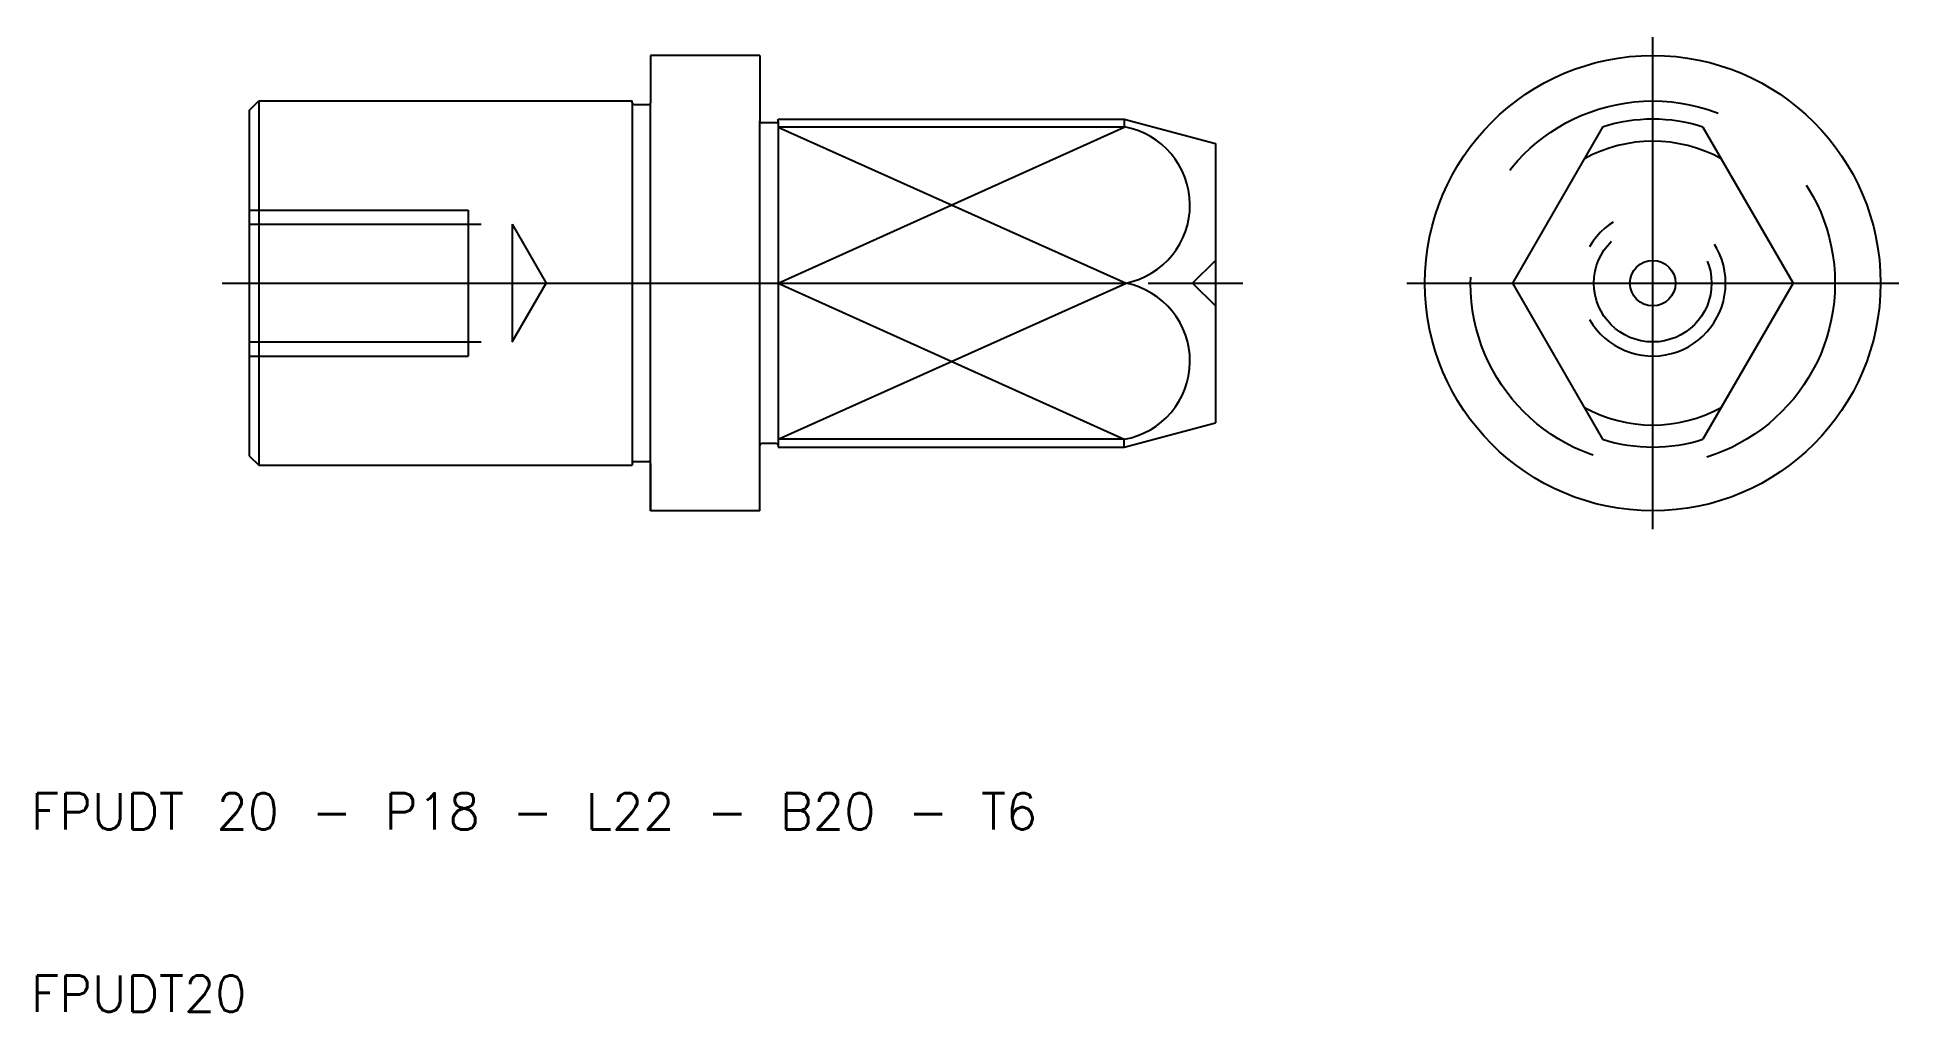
# Model space of a CAD drawing. Extents: x 10 to 112, y 10 to 64.
import ezdxf

# ---------------------------------------------------------------- set-up
doc = ezdxf.new("R2010")
doc.units = 0
doc.linetypes.add('CENTER', pattern=[50.8, 31.75, -6.35, 6.35, -6.35])
doc.linetypes.add('DASHED', pattern=[19.05, 12.7, -6.35])
doc.layers.get('0').update_dxf_attribs({"linetype": 'CONTINUOUS'})
doc.layers.add('CENTER', color=1, linetype='CENTER')
doc.styles.get("Standard").update_dxf_attribs({"font": 'txt.shx'})

msp = doc.modelspace()

# ---------------------------------------------------------------- linework, layer by layer
for p, q in [((50, 62.5), (44, 62.5)), ((44, 62.5), (44, 59.9)), ((50, 62.5), (50, 58.9)), ((22, 59.5), (22.5, 60)), ((22, 40.5), (22, 59.5)), ((22.5, 60), (43, 60)), ((22.5, 60), (22.5, 40)), ((43, 59.9), (43, 60)), ((43, 59.9), (43, 40.1)), ((43.1, 59.8), (43.9, 59.8)), ((44, 40.1), (44, 59.9)), ((50, 41.1), (50, 58.9)), ((50.9, 58.8), (50.1, 58.8)), ((51, 59), (70, 59)), ((51, 58.9), (51, 59)), ((51, 58.9), (51, 41.1)), ((70, 58.57), (51, 58.57)), ((70, 59), (75, 57.66)), ((70, 59), (70, 58.57)), ((96.25, 58.57), (91.3, 50)), ((101.75, 58.57), (106.7, 50)), ((75, 57.66), (75, 42.34)), ((51, 50), (70.1, 50)), ((91.3, 50), (96.25, 41.43)), ((106.7, 50), (101.75, 41.43)), ((70, 41), (75, 42.34)), ((50, 37.5), (50, 41.1)), ((50.9, 41.2), (50.1, 41.2)), ((70, 41.43), (51, 41.43)), ((51, 41.1), (51, 41)), ((51, 41), (70, 41)), ((70, 41), (70, 41.43)), ((22, 40.5), (22.5, 40)), ((22.5, 40), (43, 40)), ((43, 40.1), (43, 40)), ((43.1, 40.2), (43.9, 40.2)), ((44, 40.1), (44, 37.5)), ((44, 37.5), (44, 40.1)), ((50, 37.5), (44, 37.5))]:
    msp.add_line(p, q)
at = {"color": 3}
for p, q in [((51, 50), (70, 58.57)), ((51, 58.57), (70.1, 50)), ((51, 41.43), (70.1, 50)), ((51, 50), (70, 41.43))]:
    msp.add_line(p, q, dxfattribs=at)
at = {"color": 3, "linetype": 'DASHED'}
for p, q in [((22, 54), (34, 54)), ((22, 53.23), (36.4, 53.23)), ((34, 54), (34, 46)), ((36.4, 53.23), (36.4, 46.77)), ((36.4, 53.23), (38.27, 50)), ((73.75, 50), (75, 51.25)), ((36.4, 46.77), (38.27, 50)), ((73.75, 50), (75, 48.75)), ((22, 46.77), (36.4, 46.77)), ((22, 46), (34, 46))]:
    msp.add_line(p, q, dxfattribs=at)
for radius in [12.5, 1.25]:
    msp.add_circle((99, 50), radius)
for radius in [10, 3.23]:
    msp.add_circle((99, 50), radius, dxfattribs=at)
for centre, radius, start, end in [((43.1, 59.9), 0.1, 180, 270), ((43.9, 59.9), 0.1, 270, 0), ((50.1, 58.9), 0.1, 180, 270), ((50.9, 58.9), 0.1, 270, 0), ((69.24, 54.28), 4.36, 281.3881, 79.949), ((99, 50), 9, 72.2084, 107.7916), ((99, 50), 7.79, 61.2078, 118.7922), ((69.24, 45.72), 4.36, 280.051, 78.6119), ((99, 50), 7.79, 241.2078, 298.7922), ((50.1, 41.1), 0.1, 90, 180), ((50.9, 41.1), 0.1, 0, 90), ((99, 50), 9, 252.2084, 287.7916), ((43.1, 40.1), 0.1, 90, 180), ((43.9, 40.1), 0.1, 0, 90)]:
    msp.add_arc(centre, radius, start, end)
msp.add_arc((99, 50), 4, 210, 150, dxfattribs=at)
at = {"layer": 'CENTER'}
for p, q in [((99, 36.5), (99, 63.5)), ((20.5, 50), (76.5, 50)), ((85.5, 50), (112.5, 50))]:
    msp.add_line(p, q, dxfattribs=at)

# ---------------------------------------------------------------- texts
for s, p in [('FPUDT 20 - P18 - L22 - B20 - T6', (10, 20)), ('FPUDT20', (10, 10))]:
    msp.add_text(s, height=2).set_placement(p)

doc.saveas('drawing.dxf')
